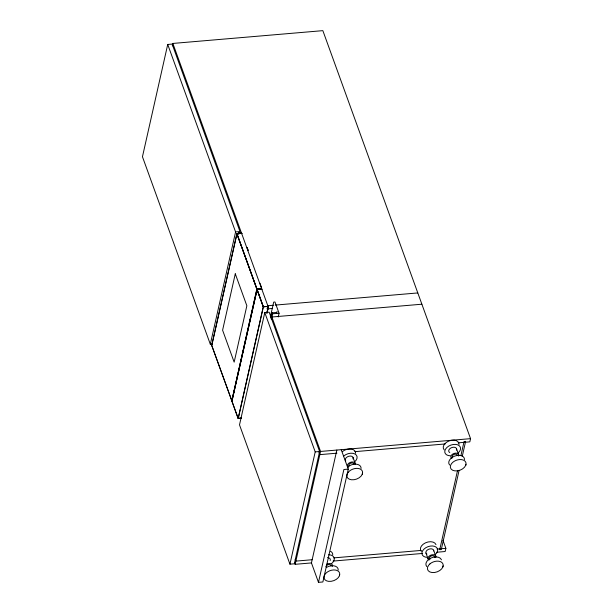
<?xml version="1.0" encoding="UTF-8"?>
<svg xmlns="http://www.w3.org/2000/svg" width="613" height="613" viewBox="0 0 613 613"><rect width="100%" height="100%" fill="white"/><g stroke="black" fill="none" stroke-linecap="round" stroke-linejoin="round"><path stroke-width="0.92" d="M241.928 233.384L236.886 233.814L211.738 345.456L231.814 400.764L211.738 345.456L236.94 233.798L241.913 233.346M261.1 288.777L256.839 289.129L236.917 233.768L256.993 289.129L231.814 400.764L256.816 289.091L261.1 288.731M241.499 418.081L238.135 418.38L231.929 401.209L257.046 289.627L262.126 289.183L257.131 289.589L231.944 401.209L238.097 418.319L241.56 418.089M266.839 312.906L268.379 306.216L266.916 313.251L268.065 308.638M257.046 289.704L263.23 306.776L268.41 306.331L263.222 306.684L257.115 289.558L263.375 306.776L238.258 418.403M263.368 306.822L268.387 306.293M238.173 418.395L263.299 306.63M210.32 344.245L235.591 231.944L239.989 231.568L172.123 44.075L167.724 44.45L142.454 156.752L210.32 344.245L212.083 344.092M172.314 45.837L172.858 43.439L322.852 30.65L470.546 438.655L469.826 441.858L458.187 442.847M238.219 234.243L238.641 232.381L241.139 232.565M264.785 312.569L239.507 424.87L289.941 564.175L294.332 563.799L319.611 451.505L269.176 312.193L264.785 312.569L315.212 451.873L289.941 564.175M172.858 43.439L267.804 305.726L267.084 308.929L272.624 308.454M270.333 317.013L273.697 302.086L274.992 301.979L279.068 313.251L278.225 316.982M270.992 318.423L272.249 312.829L276.126 312.5M271.344 319.396L272.601 313.802L272.249 312.829M276.655 313.281L277.068 311.412M311.289 562.933L295.152 564.312L320.553 451.444L271.881 316.998L421.874 304.209M336.844 450.057L311.442 562.918L318.476 582.35L322.875 581.975L348.276 469.114L341.242 449.681M318.476 582.35L343.878 469.481L348.276 469.114M339.403 575.76L339.74 574.274A8.161 5.287 -19.9 0 0 335.112 570.006A8.161 5.287 -19.9 0 0 326.445 572.726L325.158 574.105A8.184 5.302 -19.9 0 0 328.606 581.354A8.184 5.302 -19.9 0 0 339.449 575.76L339.648 574.688M457.574 470.378L439.728 549.677L441.283 549.547L459.114 470.286M460.922 455.505L464.072 441.513L465.619 441.383L462.263 456.302M442.946 540.26L445.866 548.328L445.145 551.524L436.602 552.252M429.912 563.914L428.61 565.293A8.184 5.302 -19.9 0 0 432.05 572.534A8.184 5.302 -19.9 0 0 442.892 566.941L443.184 565.454A8.161 5.287 -19.9 0 0 438.556 561.186A8.161 5.287 -19.9 0 0 429.897 563.906M236.94 233.798L256.931 289.037M442.854 566.941L443.092 565.868M348.023 472.531L349.326 471.159A8.161 5.287 -19.9 0 1 357.977 468.424A8.161 5.287 -19.9 0 1 362.589 472.7L362.268 474.178L362.505 473.106M267.804 305.726L273.344 305.259M275.222 305.098L417.798 292.937M272.601 313.802L279.068 313.251M315.212 451.873L319.611 451.505M320.553 451.444L470.546 438.655M336.92 453.183L319.833 454.639L318.936 452.164M354.82 451.658L445.145 443.958M312.086 559.73L295.872 561.11L295.221 559.317M333.847 557.876L421.185 550.428M437.061 549.079L445.866 548.328M333.127 561.071L422.365 553.462M241.33 232.94L238.641 232.381M241.599 233.262L241.806 233.691M456.501 448.693L458.639 454.593M433.644 550.267L435.782 556.175M425.966 553.064L428.104 558.964M353.057 457.513L355.195 463.413M259.973 283.221L261.582 287.673M167.724 44.45L235.591 231.944M294.501 562.519L295.152 564.312M465.957 464.286L465.711 465.359L466.049 463.872A8.161 5.287 -19.9 0 0 461.42 459.604A8.161 5.287 -19.9 0 0 452.754 462.332L451.467 463.712A8.161 5.287 -19.9 0 0 454.907 470.876A8.161 5.287 -19.9 0 0 465.711 465.298M430.073 559.163A2.659 1.724 -19.9 0 1 429.882 556.91A2.659 1.724 -19.9 0 1 433.1 555.746A2.659 1.724 -19.9 0 1 434.402 557.592M429.069 560.029A4.092 2.651 -19.9 0 1 428.771 556.558A4.092 2.651 -19.9 0 1 433.72 554.757A4.092 2.651 -19.9 0 1 435.728 557.608M426.932 554.121A4.092 2.651 -19.9 0 1 428.403 549.378A4.092 2.651 -19.9 0 1 433.759 550.964M427.529 557.378A8.184 5.302 -19.9 0 1 422.748 550.589A8.184 5.302 -19.9 0 1 434.548 546.329A8.184 5.302 -19.9 0 1 435.199 554.604M421.315 551.424A8.184 5.302 -19.9 0 1 425.46 542.85A8.184 5.302 -19.9 0 1 435.966 544.628M426.809 566.611A8.184 5.302 -19.9 0 1 430.954 558.045A8.184 5.302 -19.9 0 1 441.467 559.822M452.54 457.29A2.659 1.724 -19.9 0 1 454.21 454.371A2.659 1.724 -19.9 0 1 457.367 455.536M451.927 458.447A4.092 2.651 -19.9 0 1 451.635 454.976A4.092 2.651 -19.9 0 1 456.585 453.183A4.092 2.651 -19.9 0 1 458.585 456.034M449.789 452.547A4.092 2.651 -19.9 0 1 449.498 449.076A4.092 2.651 -19.9 0 1 454.448 447.283A4.092 2.651 -19.9 0 1 456.447 450.126M450.386 455.804A8.184 5.302 -19.9 0 1 445.605 449.015A8.184 5.302 -19.9 0 1 457.413 444.747A8.184 5.302 -19.9 0 1 458.064 453.03M444.172 449.842A8.184 5.302 -19.9 0 1 449.314 440.862A8.184 5.302 -19.9 0 1 459.037 444.44M449.674 465.029A8.184 5.302 -19.9 0 1 454.808 456.057A8.184 5.302 -19.9 0 1 464.531 459.635M349.096 466.102A2.659 1.724 -19.9 0 1 350.766 463.19A2.659 1.724 -19.9 0 1 353.923 464.347M348.483 467.267A4.092 2.651 -19.9 0 1 349.954 462.516A4.092 2.651 -19.9 0 1 355.31 464.102M345.74 460.899A4.092 2.651 -19.9 0 1 348.82 456.248A4.092 2.651 -19.9 0 1 353.004 458.945M343.824 455.965A8.184 5.302 -19.9 0 1 354.996 454.003A8.184 5.302 -19.9 0 1 354.62 461.85M342.292 451.727A8.184 5.302 -19.9 0 1 350.942 449.015A8.184 5.302 -19.9 0 1 355.586 453.26M362.306 474.178A8.184 5.302 -19.9 0 1 351.464 479.772A8.184 5.302 -19.9 0 1 348.031 472.531M347.786 466.914A8.184 5.302 -19.9 0 1 356.444 464.202A8.184 5.302 -19.9 0 1 361.088 468.455M325.924 566.841A2.659 1.724 -19.9 0 1 328.576 564.588A2.659 1.724 -19.9 0 1 331.066 565.929M326.637 564.335A4.092 2.651 -19.9 0 1 331.005 563.761A4.092 2.651 -19.9 0 1 332.284 566.427M327.503 557.623A4.092 2.651 -19.9 0 1 330.146 560.527M328.637 554.773A8.184 5.302 -19.9 0 1 334.062 557.7A8.184 5.302 -19.9 0 1 331.756 563.424M330.576 551.332A8.184 5.302 -19.9 0 1 332.729 554.842M326.606 567.324A8.184 5.302 -19.9 0 1 338.23 570.029M235.285 273.804L222.596 330.2L234.158 362.153L246.855 305.757L235.285 273.804M248.104 250.296L247.139 247.621L248.05 250.296"/></g></svg>
